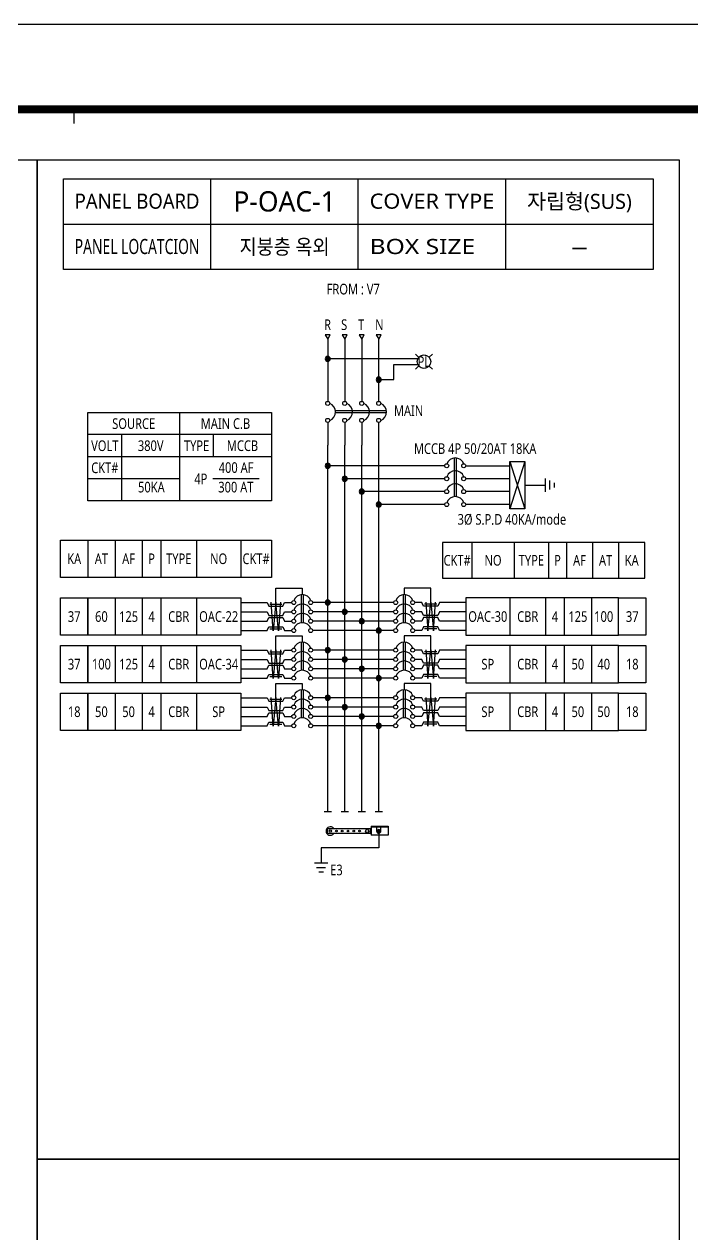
# Model space of a CAD drawing. Header units: millimetres. Extents: x -336400 to 0, y 0 to 118800.
# Drawn here: x -226497 to -193583, y 59176 to 118800 of the extents above; entities that cross this region are included whole.
import ezdxf
from ezdxf.enums import TextEntityAlignment as Align

# ---------------------------------------------------------------- set-up
doc = ezdxf.new("R2010")
doc.units = ezdxf.units.MM
doc.header["$LTSCALE"] = 1000
for name, color, linetype in [('arch', 8, 'Continuous'), ('SYM', 3, 'Continuous'), ('TEXT', 3, 'Continuous'), ('XR-SHEET-SHT', 5, 'Continuous')]:
    doc.layers.add(name, color=color, linetype=linetype)
doc.layers.add('XR-SHEET-TEMP', color=171, linetype='Continuous', plot=False)
doc.styles.add('GHS', font='malgun.ttf')

# ---------------------------------------------------------------- blocks, each defined once
blk = doc.blocks.new('XR-FORM-EE', base_point=(461, 408))
at = {"layer": 'XR-SHEET-SHT', "color": 5}
blk.add_lwpolyline([(0, 118800), (168200, 118800), (168200, 0), (0, 0)], close=True, dxfattribs=at)
at = {"layer": 'XR-SHEET-SHT', "color": 5, "const_width": 400}
blk.add_lwpolyline([(9300, 114600), (163900, 114600), (163900, 4200), (9300, 4200)], close=True, dxfattribs=at)
at = {"layer": 'XR-SHEET-TEMP'}
blk.add_line((112350, 114600), (112350, 113900), dxfattribs=at)
blk = doc.blocks.new('HH7')
at = {"layer": 'SYM'}
blk.add_hatch(color=256, dxfattribs=at).paths.add_polyline_path([(50, 50, 1), (-50, 50, 1)])
blk.add_circle((0, 50), 50, dxfattribs=at)

msp = doc.modelspace()

# ---------------------------------------------------------------- linework, layer by layer
for p, q in [((-211532, 103273, 0), (-211532, 100206, 0)), ((-210694, 103273, 0), (-210694, 100206, 0)), ((-209856, 103273, 0), (-209856, 100206, 0)), ((-207096, 102300, 0), (-211532, 102300, 0)), ((-207203, 102538, 0), (-207042, 102377, 0)), ((-206370, 102542, 0), (-206529, 102384, 0)), ((-207203, 101793, 0), (-207042, 101955, 0)), ((-206370, 101789, 0), (-206529, 101948, 0)), ((-218836, 99657, 0), (-218836, 95300, 0)), ((-208633, 99734, 0), (-211145, 99734, 0)), ((-208633, 99644, 0), (-211145, 99644, 0)), ((-211532, 99172, 0), (-211532, 98050, 0)), ((-210694, 99172, 0), (-210694, 98050, 0)), ((-209856, 99172, 0), (-209856, 98050, 0)), ((-214311, 98568, 0), (-223360, 98568, 0)), ((-221685, 95300, 0), (-221685, 98568, 0)), ((-217160, 97478, 0), (-217160, 98568, 0)), ((-214311, 97478, 0), (-223360, 97478, 0)), ((-205292, 97419), (-205292, 95509)), ((-205201, 97419), (-205201, 95509)), ((-201807, 97252), (-202561, 94905)), ((-202561, 97252), (-201807, 94905)), ((-205764, 97034), (-211532, 97034)), ((-204730, 97034), (-202561, 97034)), ((-218836, 96389, 0), (-223360, 96389, 0)), ((-214911, 96389, 0), (-217193, 96389, 0)), ((-205764, 96397), (-210694, 96397)), ((-202561, 96397), (-204730, 96397)), ((-202561, 96397), (-204730, 96397)), ((-201807, 96078), (-200799, 96078)), ((-200799, 95746), (-200799, 96411)), ((-200578, 95857), (-200578, 96300)), ((-200356, 95968), (-200356, 96189)), ((-205764, 95760), (-209856, 95760)), ((-202561, 95760), (-204730, 95760)), ((-205764, 95123), (-209018, 95123)), ((-202561, 95123), (-204730, 95123)), ((-223360, 93373, 0), (-223360, 91529, 0)), ((-222020, 93373, 0), (-222020, 91529, 0)), ((-220679, 93373, 0), (-220679, 91529, 0)), ((-219758, 93373, 0), (-219758, 91529, 0)), ((-217998, 93373, 0), (-217998, 91529, 0)), ((-215819, 93373, 0), (-215819, 91529, 0)), ((-204429, 93259, 0), (-204429, 91489, 0)), ((-202337, 93259, 0), (-202337, 91489, 0)), ((-200648, 93259, 0), (-200648, 91489, 0)), ((-199763, 93259, 0), (-199763, 91489, 0)), ((-198476, 93259, 0), (-198476, 91489, 0)), ((-197189, 93259, 0), (-197189, 91489, 0)), ((-212834, 90679, 0), (-212834, 89296, 0)), ((-212743, 90679, 0), (-212743, 89296, 0)), ((-207807, 90679, 0), (-207807, 89296, 0)), ((-207716, 90679, 0), (-207716, 89296, 0)), ((-222020, 90524, 0), (-222020, 88680, 0)), ((-220679, 90524, 0), (-220679, 88680, 0)), ((-219758, 90524, 0), (-219758, 88680, 0)), ((-217998, 90524, 0), (-217998, 88680, 0)), ((-215819, 90293, 0), (-214526, 90293, 0)), ((-214526, 90293, 0), (-214438, 90117, 0)), ((-214438, 90117, 0), (-213747, 90117, 0)), ((-214394, 90214, 0), (-213791, 90214, 0)), ((-213747, 90117, 0), (-213658, 90293, 0)), ((-213658, 90293, 0), (-213306, 90293, 0)), ((-208278, 90293, 0), (-212272, 90293, 0)), ((-206891, 90293, 0), (-207244, 90293, 0)), ((-206803, 90117, 0), (-206891, 90293, 0)), ((-206112, 90117, 0), (-206803, 90117, 0)), ((-206156, 90214, 0), (-206759, 90214, 0)), ((-206023, 90293, 0), (-206112, 90117, 0)), ((-204731, 90293, 0), (-206023, 90293, 0)), ((-202552, 90524, 0), (-202552, 88680, 0)), ((-200792, 90524, 0), (-200792, 88680, 0)), ((-199871, 90524, 0), (-199871, 88680, 0)), ((-198530, 90524, 0), (-198530, 88680, 0)), ((-215819, 89833, 0), (-214526, 89833, 0)), ((-214526, 89833, 0), (-214438, 89656, 0)), ((-214526, 89372, 0), (-214438, 89548, 0)), ((-214438, 89656, 0), (-213747, 89656, 0)), ((-214438, 89548, 0), (-213747, 89548, 0)), ((-213747, 89656, 0), (-213658, 89833, 0)), ((-213747, 89548, 0), (-213659, 89372, 0)), ((-213658, 89833, 0), (-213306, 89833, 0)), ((-208278, 89833, 0), (-212272, 89833, 0)), ((-206891, 89833, 0), (-207244, 89833, 0)), ((-206803, 89656, 0), (-206891, 89833, 0)), ((-206803, 89548, 0), (-206891, 89372, 0)), ((-206112, 89656, 0), (-206803, 89656, 0)), ((-206112, 89548, 0), (-206803, 89548, 0)), ((-206023, 89833, 0), (-206112, 89656, 0)), ((-206023, 89372, 0), (-206112, 89548, 0)), ((-204731, 89833, 0), (-206023, 89833, 0)), ((-215819, 89372, 0), (-214526, 89372, 0)), ((-215819, 88911, 0), (-214526, 88911, 0)), ((-214526, 88911, 0), (-214438, 89087, 0)), ((-214438, 89087, 0), (-213747, 89087, 0)), ((-214394, 88990, 0), (-213791, 88990, 0)), ((-213747, 89087, 0), (-213659, 88911, 0)), ((-213659, 89372, 0), (-213306, 89372, 0)), ((-213659, 88911, 0), (-213306, 88911, 0)), ((-208278, 89372, 0), (-212272, 89372, 0)), ((-208278, 88911, 0), (-212272, 88911, 0)), ((-206891, 89372, 0), (-207244, 89372, 0)), ((-206891, 88911, 0), (-207244, 88911, 0)), ((-206803, 89087, 0), (-206891, 88911, 0)), ((-206112, 89087, 0), (-206803, 89087, 0)), ((-206156, 88990, 0), (-206759, 88990, 0)), ((-206023, 88911, 0), (-206112, 89087, 0)), ((-204731, 89372, 0), (-206023, 89372, 0)), ((-204731, 88911, 0), (-206023, 88911, 0)), ((-212834, 88333, 0), (-212834, 86950, 0)), ((-212743, 88333, 0), (-212743, 86950, 0)), ((-207807, 88333, 0), (-207807, 86950, 0)), ((-207716, 88333, 0), (-207716, 86950, 0)), ((-222020, 88178, 0), (-222020, 86334, 0)), ((-220679, 88178, 0), (-220679, 86334, 0)), ((-219758, 88178, 0), (-219758, 86334, 0)), ((-217998, 88178, 0), (-217998, 86334, 0)), ((-215819, 87947, 0), (-214526, 87947, 0)), ((-214526, 87947, 0), (-214438, 87771, 0)), ((-214438, 87771, 0), (-213747, 87771, 0)), ((-214394, 87868, 0), (-213791, 87868, 0)), ((-213747, 87771, 0), (-213658, 87947, 0)), ((-213658, 87947, 0), (-213306, 87947, 0)), ((-208278, 87947, 0), (-212272, 87947, 0)), ((-206891, 87947, 0), (-207244, 87947, 0)), ((-206803, 87771, 0), (-206891, 87947, 0)), ((-206112, 87771, 0), (-206803, 87771, 0)), ((-206156, 87868, 0), (-206759, 87868, 0)), ((-206023, 87947, 0), (-206112, 87771, 0)), ((-204731, 87947, 0), (-206023, 87947, 0)), ((-202552, 88178, 0), (-202552, 86334, 0)), ((-200792, 88178, 0), (-200792, 86334, 0)), ((-199871, 88178, 0), (-199871, 86334, 0)), ((-198530, 88178, 0), (-198530, 86334, 0)), ((-215819, 87486, 0), (-214526, 87486, 0)), ((-214526, 87486, 0), (-214438, 87310, 0)), ((-214526, 87026, 0), (-214438, 87202, 0)), ((-214438, 87310, 0), (-213747, 87310, 0)), ((-214438, 87202, 0), (-213747, 87202, 0)), ((-213747, 87310, 0), (-213658, 87486, 0)), ((-213747, 87202, 0), (-213659, 87026, 0)), ((-213658, 87486, 0), (-213306, 87486, 0)), ((-208278, 87486, 0), (-212272, 87486, 0)), ((-206891, 87486, 0), (-207244, 87486, 0)), ((-206803, 87310, 0), (-206891, 87486, 0)), ((-206803, 87202, 0), (-206891, 87026, 0)), ((-206112, 87310, 0), (-206803, 87310, 0)), ((-206112, 87202, 0), (-206803, 87202, 0)), ((-206023, 87486, 0), (-206112, 87310, 0)), ((-206023, 87026, 0), (-206112, 87202, 0)), ((-204731, 87486, 0), (-206023, 87486, 0)), ((-215819, 87026, 0), (-214526, 87026, 0)), ((-215819, 86565, 0), (-214526, 86565, 0)), ((-214526, 86565, 0), (-214438, 86741, 0)), ((-214438, 86741, 0), (-213747, 86741, 0)), ((-214394, 86644, 0), (-213791, 86644, 0)), ((-213747, 86741, 0), (-213659, 86565, 0)), ((-213659, 87026, 0), (-213306, 87026, 0)), ((-213659, 86565, 0), (-213306, 86565, 0)), ((-208278, 87026, 0), (-212272, 87026, 0)), ((-208278, 86565, 0), (-212272, 86565, 0)), ((-206891, 87026, 0), (-207244, 87026, 0)), ((-206891, 86565, 0), (-207244, 86565, 0)), ((-206803, 86741, 0), (-206891, 86565, 0)), ((-206112, 86741, 0), (-206803, 86741, 0)), ((-206156, 86644, 0), (-206759, 86644, 0)), ((-206023, 86565, 0), (-206112, 86741, 0)), ((-204731, 87026, 0), (-206023, 87026, 0)), ((-204731, 86565, 0), (-206023, 86565, 0)), ((-212834, 85987, 0), (-212834, 84604, 0)), ((-212743, 85987, 0), (-212743, 84604, 0)), ((-207807, 85987, 0), (-207807, 84604, 0)), ((-207716, 85987, 0), (-207716, 84604, 0)), ((-222020, 85832, 0), (-222020, 83988, 0)), ((-220679, 85832, 0), (-220679, 83988, 0)), ((-219758, 85832, 0), (-219758, 83988, 0)), ((-217998, 85832, 0), (-217998, 83988, 0)), ((-215819, 85601, 0), (-214526, 85601, 0)), ((-214526, 85601, 0), (-214438, 85425, 0)), ((-214438, 85425, 0), (-213747, 85425, 0)), ((-214394, 85522, 0), (-213791, 85522, 0)), ((-213747, 85425, 0), (-213658, 85601, 0)), ((-213658, 85601, 0), (-213306, 85601, 0)), ((-208278, 85601, 0), (-212272, 85601, 0)), ((-206891, 85601, 0), (-207244, 85601, 0)), ((-206803, 85425, 0), (-206891, 85601, 0)), ((-206112, 85425, 0), (-206803, 85425, 0)), ((-206156, 85522, 0), (-206759, 85522, 0)), ((-206023, 85601, 0), (-206112, 85425, 0)), ((-204731, 85601, 0), (-206023, 85601, 0)), ((-202552, 85832, 0), (-202552, 83988, 0)), ((-200792, 85832, 0), (-200792, 83988, 0)), ((-199871, 85832, 0), (-199871, 83988, 0)), ((-198530, 85832, 0), (-198530, 83988, 0)), ((-215819, 85140, 0), (-214526, 85140, 0)), ((-215819, 84679, 0), (-214526, 84679, 0)), ((-214526, 85140, 0), (-214438, 84964, 0)), ((-214526, 84679, 0), (-214438, 84856, 0)), ((-214438, 84964, 0), (-213747, 84964, 0)), ((-214438, 84856, 0), (-213747, 84856, 0)), ((-213747, 84964, 0), (-213658, 85140, 0)), ((-213747, 84856, 0), (-213659, 84679, 0)), ((-213659, 84679, 0), (-213306, 84679, 0)), ((-213658, 85140, 0), (-213306, 85140, 0)), ((-208278, 85140, 0), (-212272, 85140, 0)), ((-208278, 84679, 0), (-212272, 84679, 0)), ((-206891, 85140, 0), (-207244, 85140, 0)), ((-206891, 84679, 0), (-207244, 84679, 0)), ((-206803, 84964, 0), (-206891, 85140, 0)), ((-206803, 84856, 0), (-206891, 84679, 0)), ((-206112, 84964, 0), (-206803, 84964, 0)), ((-206112, 84856, 0), (-206803, 84856, 0)), ((-206023, 85140, 0), (-206112, 84964, 0)), ((-206023, 84679, 0), (-206112, 84856, 0)), ((-204731, 85140, 0), (-206023, 85140, 0)), ((-204731, 84679, 0), (-206023, 84679, 0)), ((-215819, 84219, 0), (-214526, 84219, 0)), ((-214526, 84219, 0), (-214438, 84395, 0)), ((-214438, 84395, 0), (-213747, 84395, 0)), ((-214394, 84298, 0), (-213791, 84298, 0)), ((-213747, 84395, 0), (-213659, 84219, 0)), ((-213659, 84219, 0), (-213306, 84219, 0)), ((-208278, 84219, 0), (-212272, 84219, 0)), ((-206891, 84219, 0), (-207244, 84219, 0)), ((-206803, 84395, 0), (-206891, 84219, 0)), ((-206112, 84395, 0), (-206803, 84395, 0)), ((-206156, 84298, 0), (-206759, 84298, 0)), ((-206023, 84219, 0), (-206112, 84395, 0)), ((-204731, 84219, 0), (-206023, 84219, 0)), ((-211713, 79985), (-211351, 79985)), ((-210875, 79985), (-210513, 79985)), ((-210037, 79985), (-209675, 79985)), ((-209199, 79985), (-208837, 79985)), ((-211565, 79154), (-209420, 79154)), ((-211565, 79154), (-211565, 78903)), ((-209420, 78903), (-211565, 78903)), ((-209387, 79154), (-209420, 79154)), ((-209420, 78903), (-209420, 79154)), ((-209420, 78903), (-209387, 78903)), ((-209387, 79272), (-208549, 79272)), ((-209387, 79272), (-209387, 78819)), ((-209387, 79238), (-208549, 79238)), ((-208549, 78819), (-209387, 78819)), ((-209127, 79238), (-209127, 79029)), ((-209053, 79034), (-209053, 79024)), ((-209053, 79034), (-209028, 79034)), ((-209053, 79024), (-209028, 79024)), ((-209023, 79064), (-209023, 79039)), ((-209023, 79064), (-209013, 79064)), ((-209023, 79019), (-209023, 78994)), ((-209023, 78994), (-209013, 78994)), ((-209013, 79064), (-209013, 79039)), ((-209013, 79019), (-209013, 78994)), ((-209008, 79034), (-208983, 79034)), ((-209008, 79024), (-208983, 79024)), ((-208983, 79034), (-208983, 79024)), ((-208909, 79029), (-208909, 79238)), ((-208549, 79272), (-208549, 78819)), ((-212192, 77460, 0), (-211527, 77460, 0)), ((-212081, 77238, 0), (-211638, 77238, 0)), ((-211970, 77017, 0), (-211749, 77017, 0))]:
    msp.add_line(p, q)
for points in [[(-211532, 103273), (-211406, 103491), (-211657, 103491)], [(-210694, 103273), (-210568, 103491), (-210820, 103491)], [(-209856, 103273), (-209730, 103491), (-209982, 103491)], [(-209018, 103273), (-208892, 103491), (-209144, 103491)], [(-223360, 99657), (-214311, 99657), (-214311, 95300), (-223360, 95300)], [(-202561, 97252), (-201807, 97252), (-201807, 94905), (-202561, 94905)], [(-224701, 93373), (-214311, 93373), (-214311, 91529), (-224701, 91529)], [(-195902, 93259), (-205877, 93259), (-205877, 91489), (-195902, 91489)], [(-224701, 90524), (-223360, 90524), (-223360, 88680), (-224701, 88680)], [(-223360, 90524), (-215819, 90524), (-215819, 88680), (-223360, 88680)], [(-197189, 90524), (-204731, 90524), (-204731, 88680), (-197189, 88680)], [(-197189, 90524), (-195849, 90524), (-195849, 88680), (-197189, 88680)], [(-224701, 88178), (-223360, 88178), (-223360, 86334), (-224701, 86334)], [(-223360, 88178), (-215819, 88178), (-215819, 86334), (-223360, 86334)], [(-197189, 88178), (-204731, 88178), (-204731, 86334), (-197189, 86334)], [(-197189, 88178), (-195849, 88178), (-195849, 86334), (-197189, 86334)], [(-224701, 85832), (-223360, 85832), (-223360, 83988), (-224701, 83988)], [(-223360, 85832), (-215819, 85832), (-215819, 83988), (-223360, 83988)], [(-197189, 85832), (-204731, 85832), (-204731, 83988), (-197189, 83988)], [(-197189, 85832), (-195849, 85832), (-195849, 83988), (-197189, 83988)], [(-208948, 79069), (-209018, 79109), (-209088, 79069), (-209088, 78988), (-209018, 78948), (-208948, 78988)]]:
    msp.add_lwpolyline(points, close=True)
for points in [[(-209018, 100206), (-209018, 103273)], [(-209018, 101278), (-208267, 101278), (-208267, 102032), (-207096, 102032)], [(-209018, 98050), (-209018, 99172)], [(-211532, 79985), (-211532, 98050)], [(-210694, 79985), (-210694, 98050)], [(-209856, 79985), (-209856, 98050)], [(-209018, 79985), (-209018, 98050)], [(-214092, 90311), (-214092, 90995), (-212789, 90995), (-212789, 90681)], [(-206457, 90311), (-206457, 90995), (-207761, 90995), (-207761, 90681)], [(-213858, 90311), (-213958, 88893), (-214092, 90311), (-214227, 88893), (-214327, 90311)], [(-206692, 90311), (-206591, 88893), (-206457, 90311), (-206323, 88893), (-206223, 90311)], [(-214092, 87965), (-214092, 88649), (-212789, 88649), (-212789, 88335)], [(-206457, 87965), (-206457, 88649), (-207761, 88649), (-207761, 88335)], [(-213858, 87965), (-213958, 86547), (-214092, 87965), (-214227, 86547), (-214327, 87965)], [(-206692, 87965), (-206591, 86547), (-206457, 87965), (-206323, 86547), (-206223, 87965)], [(-214092, 85619), (-214092, 86303), (-212789, 86303), (-212789, 85989)], [(-206457, 85619), (-206457, 86303), (-207761, 86303), (-207761, 85989)], [(-213858, 85619), (-213958, 84201), (-214092, 85619), (-214227, 84201), (-214327, 85619)], [(-206692, 85619), (-206591, 84201), (-206457, 85619), (-206323, 84201), (-206223, 85619)], [(-209018, 79029), (-209018, 78209), (-211860, 78209), (-211860, 77460)]]:
    msp.add_lwpolyline(points)
at = {"const_width": 33.5}
for points in [[(-207203, 102538), (-207042, 102377)], [(-206529, 102384), (-206370, 102542)], [(-207203, 101793), (-207042, 101955)], [(-206529, 101948), (-206370, 101789)]]:
    msp.add_lwpolyline(points, dxfattribs=at)
msp.add_lwpolyline([(-206789, 102501, -1), (-206789, 101831, -1), (-206789, 102501)], format="xyb", dxfattribs=at)
for centre, radius in [((-206789, 102166, 0), 335), ((-211532, 100108, 0), 98.1), ((-210694, 100108, 0), 98.1), ((-209856, 100108, 0), 98.1), ((-209018, 100108, 0), 98.1), ((-211532, 99270, 0), 98.1), ((-210694, 99270, 0), 98.1), ((-209856, 99270, 0), 98.1), ((-209018, 99270, 0), 98.1), ((-205666, 97034), 98.1), ((-204828, 97034), 98.1), ((-205666, 96397), 98.1), ((-204828, 96397), 98.1), ((-205666, 95760), 98.1), ((-204828, 95760), 98.1), ((-205666, 95123), 98.1), ((-204828, 95123), 98.1), ((-213208, 90293, 0), 98.1), ((-212370, 90293, 0), 98.1), ((-208180, 90293, 0), 98.1), ((-207342, 90293, 0), 98.1), ((-213208, 89833, 0), 98.1), ((-213208, 89372, 0), 98.1), ((-212370, 89833, 0), 98.1), ((-212370, 89372, 0), 98.1), ((-208180, 89833, 0), 98.1), ((-208180, 89372, 0), 98.1), ((-207342, 89833, 0), 98.1), ((-207342, 89372, 0), 98.1), ((-213208, 88911, 0), 98.1), ((-212370, 88911, 0), 98.1), ((-208180, 88911, 0), 98.1), ((-207342, 88911, 0), 98.1), ((-213208, 87947, 0), 98.1), ((-212370, 87947, 0), 98.1), ((-208180, 87947, 0), 98.1), ((-207342, 87947, 0), 98.1), ((-213208, 87486, 0), 98.1), ((-213208, 87026, 0), 98.1), ((-212370, 87486, 0), 98.1), ((-212370, 87026, 0), 98.1), ((-208180, 87486, 0), 98.1), ((-208180, 87026, 0), 98.1), ((-207342, 87486, 0), 98.1), ((-207342, 87026, 0), 98.1), ((-213208, 86565, 0), 98.1), ((-212370, 86565, 0), 98.1), ((-208180, 86565, 0), 98.1), ((-207342, 86565, 0), 98.1), ((-213208, 85601, 0), 98.1), ((-212370, 85601, 0), 98.1), ((-208180, 85601, 0), 98.1), ((-207342, 85601, 0), 98.1), ((-213208, 85140, 0), 98.1), ((-213208, 84679, 0), 98.1), ((-212370, 85140, 0), 98.1), ((-212370, 84679, 0), 98.1), ((-208180, 85140, 0), 98.1), ((-208180, 84679, 0), 98.1), ((-207342, 85140, 0), 98.1), ((-207342, 84679, 0), 98.1), ((-213208, 84219, 0), 98.1), ((-212370, 84219, 0), 98.1), ((-208180, 84219, 0), 98.1), ((-207342, 84219, 0), 98.1), ((-211406, 79029), 58.7), ((-211104, 79029), 41.9), ((-210820, 79029), 41.9), ((-210535, 79029), 41.9), ((-210250, 79029), 41.9), ((-209965, 79029), 41.9), ((-209588, 79029), 75.4), ((-209018, 79029), 63.4), ((-209018, 79029), 56.1)]:
    msp.add_circle(centre, radius)
for centre, radius, start, end in [((-211592, 99689, 0), 448, 290.69882, 69.30118), ((-210754, 99689, 0), 448, 290.69882, 69.30118), ((-209916, 99689, 0), 448, 290.69882, 69.30118), ((-209078, 99689, 0), 448, 290.69882, 69.30118), ((-205247, 96973), 448, 20.69882, 159.30118), ((-205247, 96337), 448, 20.69882, 159.30118), ((-205247, 95700), 448, 20.69882, 159.30118), ((-205247, 95063), 448, 20.69882, 159.30118), ((-212789, 90233, 0), 448, 20.69882, 159.30118), ((-207761, 90233, 0), 448, 20.69882, 159.30118), ((-212789, 89772, 0), 448, 20.69882, 159.30118), ((-207761, 89772, 0), 448, 20.69882, 159.30118), ((-212789, 89311, 0), 448, 20.69882, 159.30118), ((-207761, 89311, 0), 448, 20.69882, 159.30118), ((-212789, 88851, 0), 448, 20.69882, 159.30118), ((-207761, 88851, 0), 448, 20.69882, 159.30118), ((-212789, 87887, 0), 448, 20.69882, 159.30118), ((-207761, 87887, 0), 448, 20.69882, 159.30118), ((-212789, 87426, 0), 448, 20.69882, 159.30118), ((-207761, 87426, 0), 448, 20.69882, 159.30118), ((-212789, 86965, 0), 448, 20.69882, 159.30118), ((-207761, 86965, 0), 448, 20.69882, 159.30118), ((-212789, 86505, 0), 448, 20.69882, 159.30118), ((-207761, 86505, 0), 448, 20.69882, 159.30118), ((-212789, 85541, 0), 448, 20.69882, 159.30118), ((-207761, 85541, 0), 448, 20.69882, 159.30118), ((-212789, 85080, 0), 448, 20.69882, 159.30118), ((-207761, 85080, 0), 448, 20.69882, 159.30118), ((-212789, 84619, 0), 448, 20.69882, 159.30118), ((-207761, 84619, 0), 448, 20.69882, 159.30118), ((-212789, 84158, 0), 448, 20.69882, 159.30118), ((-207761, 84158, 0), 448, 20.69882, 159.30118), ((-211406, 79029), 209, 36.8699, 323.1301), ((-209018, 79029), 109, 180, 0), ((-209028, 79039), 5, 270, 0), ((-209028, 79019), 5, 0, 90), ((-209008, 79039), 5, 180, 270), ((-209008, 79019), 5, 90, 180)]:
    msp.add_arc(centre, radius, start, end)
at = {"layer": 'SYM', "color": 6}
for p, q in [((-217296, 106713, 0), (-217296, 111182, 0)), ((-210026, 106713, 0), (-210026, 111182, 0)), ((-202757, 106713, 0), (-202757, 111182, 0)), ((-224566, 108948, 0), (-195487, 108948, 0))]:
    msp.add_line(p, q, dxfattribs=at)
for points in [[(-257507, 112113), (-225853, 112113), (-225853, 47132), (-257507, 47132)], [(-257507, 112113), (-225853, 112113), (-225853, 47132), (-257507, 47132)], [(-225853, 112113), (-194199, 112113), (-194199, 62857), (-225853, 62857)], [(-224566, 111182), (-195487, 111182), (-195487, 106713), (-224566, 106713)], [(-225853, 62857), (-194199, 62857), (-194199, 21795), (-225853, 21795)]]:
    msp.add_lwpolyline(points, close=True, dxfattribs=at)

# ---------------------------------------------------------------- block references
for p, xscale, yscale, zscale, rotation in [((-211406, 102304, 0), -2.513699316061304, 2.513699316061304, 2.513699313866555, 89.9999999999992), ((-208892, 101278, 0), -2.513699316061304, 2.513699316061304, 2.513699313866555, 89.9999999999992), ((-211406, 97034), -2.513700002341066, 2.513700002341066, 2.513700000146318, 89.99999999999937), ((-210568, 96397), -2.513700002341066, 2.513700002341066, 2.513700000146318, 89.99999999999937), ((-209730, 95760), -2.513700002341066, 2.513700002341066, 2.513700000146318, 89.99999999999937), ((-208892, 95123), -2.513700002341066, 2.513700002341066, 2.513700000146318, 89.99999999999937), ((-211406, 90293, 0), -2.513699316061694, 2.513699316061694, 2.513699313719415, 89.9999999999992), ((-211406, 90293, 0), -2.513699316061694, 2.513699316061694, 2.513699313719415, 89.9999999999992), ((-210568, 89833, 0), -2.513699316061694, 2.513699316061694, 2.513699313719415, 89.9999999999992), ((-210568, 89833, 0), -2.513699316061694, 2.513699316061694, 2.513699313719415, 89.9999999999992), ((-209730, 89372, 0), -2.513699316061694, 2.513699316061694, 2.513699313719415, 89.9999999999992), ((-209730, 89372, 0), -2.513699316061694, 2.513699316061694, 2.513699313719415, 89.9999999999992), ((-208892, 88911, 0), -2.513699316061694, 2.513699316061694, 2.513699313719415, 89.9999999999992), ((-208892, 88911, 0), -2.513699316061694, 2.513699316061694, 2.513699313719415, 89.9999999999992), ((-211406, 87947, 0), -2.513699316061694, 2.513699316061694, 2.513699313719415, 89.9999999999992), ((-211406, 87947, 0), -2.513699316061694, 2.513699316061694, 2.513699313719415, 89.9999999999992), ((-210568, 87486, 0), -2.513699316061694, 2.513699316061694, 2.513699313719415, 89.9999999999992), ((-210568, 87486, 0), -2.513699316061694, 2.513699316061694, 2.513699313719415, 89.9999999999992), ((-209730, 87026, 0), -2.513699316061694, 2.513699316061694, 2.513699313719415, 89.9999999999992), ((-209730, 87026, 0), -2.513699316061694, 2.513699316061694, 2.513699313719415, 89.9999999999992), ((-208892, 86565, 0), -2.513699316061694, 2.513699316061694, 2.513699313719415, 89.9999999999992), ((-208892, 86565, 0), -2.513699316061694, 2.513699316061694, 2.513699313719415, 89.9999999999992), ((-211406, 85601, 0), -2.513699316061694, 2.513699316061694, 2.513699313719415, 89.9999999999992), ((-211406, 85601, 0), -2.513699316061694, 2.513699316061694, 2.513699313719415, 89.9999999999992), ((-210568, 85140, 0), -2.513699316061694, 2.513699316061694, 2.513699313719415, 89.9999999999992), ((-210568, 85140, 0), -2.513699316061694, 2.513699316061694, 2.513699313719415, 89.9999999999992), ((-209730, 84679, 0), -2.513699316061694, 2.513699316061694, 2.513699313719415, 89.9999999999992), ((-209730, 84679, 0), -2.513699316061694, 2.513699316061694, 2.513699313719415, 89.9999999999992), ((-208892, 84219, 0), -2.513699316061694, 2.513699316061694, 2.513699313719415, 89.9999999999992), ((-208892, 84219, 0), -2.513699316061694, 2.513699316061694, 2.513699313719415, 89.9999999999992)]:
    msp.add_blockref('HH7', p, dxfattribs=dict(xscale=xscale, yscale=yscale, zscale=zscale, rotation=rotation))
at = {"layer": 'arch'}
msp.add_blockref('XR-FORM-EE', (-335939, 408), dxfattribs=at)

# ---------------------------------------------------------------- texts
at = {"style": 'GHS', "width": 0.8}
for s, p in [('FROM : V7', (-210275, 105740)), ('PL', (-206789, 102166)), ('SOURCE', (-221098, 99112)), ('MAIN C.B', (-216574, 99112)), ('VOLT', (-222523, 98023)), ('380V', (-220260, 98023)), ('TYPE', (-217998, 98023)), ('MCCB', (-215736, 98023)), ('CKT#', (-222523, 96934)), ('4P', (-217789, 96389)), ('KA', (-224031, 92451)), ('AT', (-222690, 92451)), ('AF', (-221350, 92451)), ('P', (-220218, 92451)), ('TYPE', (-218878, 92451)), ('NO', (-216909, 92451)), ('CKT#', (-215065, 92451)), ('CKT#', (-205153, 92374)), ('NO', (-203383, 92374)), ('TYPE', (-201493, 92374)), ('P', (-200206, 92374)), ('AF', (-199120, 92374)), ('AT', (-197833, 92374)), ('KA', (-196546, 92374)), ('37', (-224031, 89602)), ('60', (-222690, 89602)), ('125', (-221350, 89602)), ('4', (-220218, 89602)), ('CBR', (-218878, 89602)), ('OAC-22', (-216909, 89602)), ('OAC-30', (-203641, 89602)), ('CBR', (-201672, 89602)), ('4', (-200332, 89602)), ('125', (-199200, 89602)), ('100', (-197925, 89602)), ('37', (-196519, 89602)), ('37', (-224031, 87256)), ('100', (-222690, 87256)), ('125', (-221350, 87256)), ('4', (-220218, 87256)), ('CBR', (-218878, 87256)), ('OAC-34', (-216909, 87256)), ('SP', (-203641, 87256)), ('CBR', (-201672, 87256)), ('4', (-200332, 87256)), ('50', (-199200, 87256)), ('40', (-197925, 87256)), ('18', (-196519, 87256)), ('18', (-224031, 84910)), ('50', (-222690, 84910)), ('50', (-221350, 84910)), ('4', (-220218, 84910)), ('CBR', (-218878, 84910)), ('SP', (-216909, 84910)), ('SP', (-203641, 84910)), ('CBR', (-201672, 84910)), ('4', (-200332, 84910)), ('50', (-199200, 84910)), ('50', (-197925, 84910)), ('18', (-196519, 84910))]:
    msp.add_text(s, height=525, dxfattribs=at).set_placement(p, align=Align.MIDDLE)
for s, p in [('R', (-211711, 103726)), ('S', (-210873, 103726)), ('T', (-210035, 103726)), ('N', (-209197, 103726)), ('MAIN', (-208271, 99486)), ('MCCB 4P 50/20AT 18KA', (-207284, 97617)), ('3Ø S.P.D 40KA/mode', (-205132, 94130)), ('E3', (-211412, 76849))]:
    msp.add_text(s, height=525, dxfattribs=at).set_placement(p)
for s, p in [('400 AF', (-215194, 96682)), ('50KA', (-219570, 95719)), ('300 AT', (-215194, 95719))]:
    msp.add_text(s, height=525, dxfattribs=at).set_placement(p, align=Align.RIGHT)
at = {"layer": 'TEXT', "color": 4, "style": 'GHS'}
for s, width, p, p2 in [('PANEL BOARD', 0.888152, (-224007, 109705, 0), (-217855, 109705, 0)), ('COVER TYPE', 1.040535, (-209468, 109705, 0), (-203315, 109705, 0)), ('PANEL LOCATCION', 0.66966, (-224007, 107470, 0), (-217855, 107470, 0)), ('BOX SIZE   ', 1.125168, (-209468, 107470, 0), (-203315, 107470, 0))]:
    msp.add_text(s, height=744.8, dxfattribs=dict(at, width=width)).set_placement(p, p2, align=Align.FIT)
for s, height, p in [('P-OAC-1', 1000, (-213661, 110065, 0)), ('자립형(SUS)', 744.8, (-199122, 110065, 0))]:
    msp.add_text(s, height=height, dxfattribs=at).set_placement(p, align=Align.MIDDLE_CENTER)
for s, height, width, p in [('지붕층 옥외', 744.8, 0.9, (-213661, 107831, 0)), ('-', 745, 3, (-199122, 107831, 0))]:
    msp.add_text(s, height=height, dxfattribs=dict(at, width=width)).set_placement(p, align=Align.MIDDLE_CENTER)

doc.saveas('drawing.dxf')
